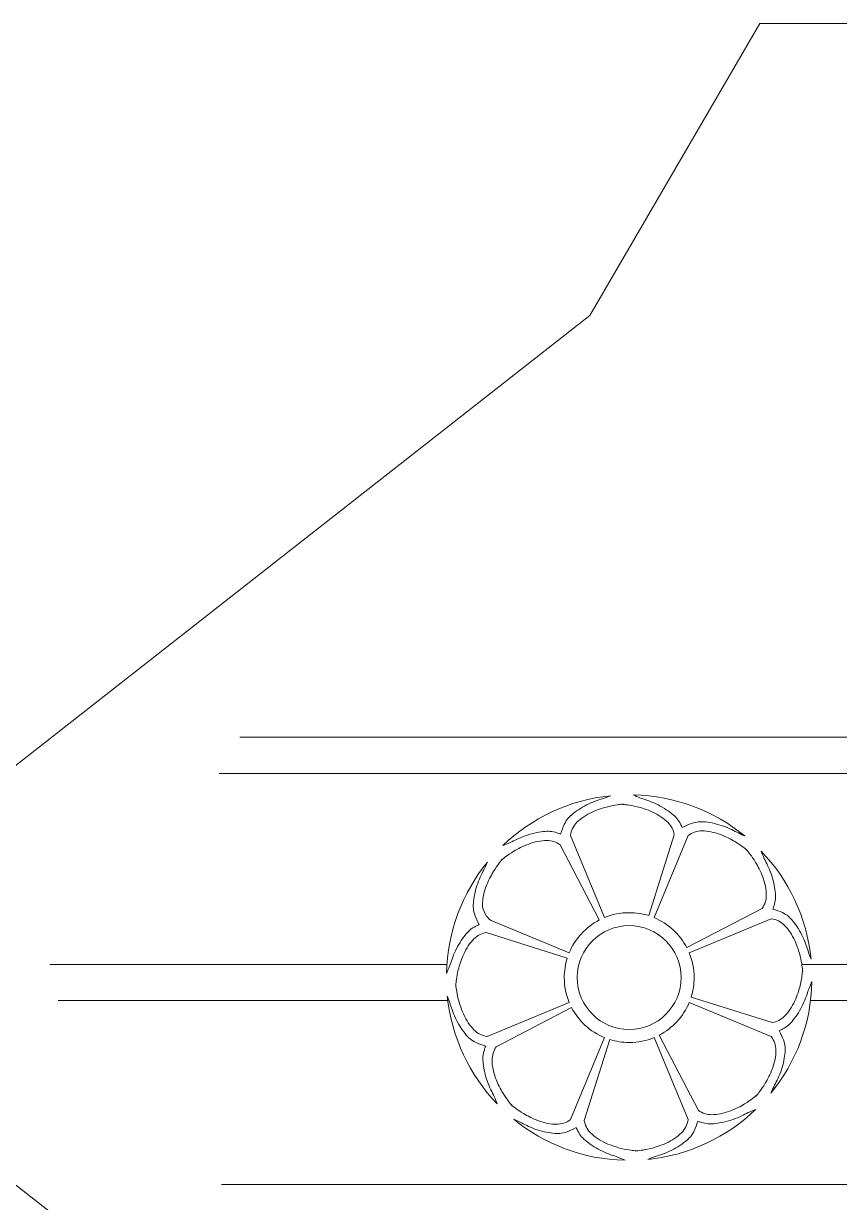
# Model space of a CAD drawing. Header units: centimetres. Extents: x -61 to 61, y -26 to 26.
# Drawn here: x 45.09 to 49.33, y -10.47 to -4.34 of the extents above; entities that cross this region are included whole.
import ezdxf

# ---------------------------------------------------------------- set-up
doc = ezdxf.new("R2010")
doc.units = ezdxf.units.CM
doc.header["$MEASUREMENT"] = 0
doc.layers.add('layer 1', color=7, linetype='Continuous')

msp = doc.modelspace()

# ---------------------------------------------------------------- linework, layer by layer
at = {"layer": 'layer 1', "lineweight": 9}
for points in [[(48.91344, -4.34062), (48.91344, -4.34062), (48.02911, -5.85833), (48.02911, -5.85833)], [(60.45502, -4.34062), (60.45502, -4.34062), (48.91344, -4.34062), (48.91344, -4.34062)], [(48.02911, -5.85833), (48.02911, -5.85833), (43.65152, -9.29001), (43.65152, -9.29001)], [(43.65152, -9.29001), (43.65152, -9.29001), (48.02911, -12.72169), (48.02911, -12.72169)]]:
    msp.add_open_spline(points, degree=3, dxfattribs=at)
at = {"layer": 'layer 1', "color": 177, "lineweight": 9}
for points in [[(46.21015, -8.05239), (46.21015, -8.05239), (50.58333, -8.05239), (50.58333, -8.05239)], [(46.10178, -8.24011), (46.10178, -8.24011), (50.58333, -8.24011), (50.58333, -8.24011)], [(46.66391, -9.23324), (46.66391, -9.23324), (45.22107, -9.23324), (45.22107, -9.23324)], [(46.66391, -9.23324), (46.66391, -9.23324), (47.28575, -9.23324), (47.28575, -9.23324)], [(49.13106, -9.23324), (49.13106, -9.23324), (50.58333, -9.23324), (50.58333, -9.23324)], [(46.63842, -9.42095), (46.63842, -9.42095), (45.26506, -9.42095), (45.26506, -9.42095)], [(46.63842, -9.42095), (46.63842, -9.42095), (47.29067, -9.42095), (47.29067, -9.42095)], [(49.17686, -9.42095), (49.17686, -9.42095), (50.58333, -9.42095), (50.58333, -9.42095)], [(46.11404, -10.37744), (46.11404, -10.37744), (50.58333, -10.37744), (50.58333, -10.37744)]]:
    msp.add_open_spline(points, degree=3, dxfattribs=at)
at = {"layer": 'layer 1', "color": 250, "lineweight": 9}
for points in [[(48.13764, -8.35636), (47.92084, -8.37813), (47.72552, -8.47276), (47.57654, -8.6154)], [(48.83441, -8.56536), (48.67567, -8.43578), (48.47425, -8.35648), (48.25449, -8.35178)], [(47.92774, -8.56331), (47.92774, -8.56331), (48.10451, -8.99006), (48.10451, -8.99006)], [(48.33526, -8.97998), (48.33526, -8.97998), (48.46802, -8.5589), (48.46802, -8.5589)], [(48.53971, -8.56331), (48.53971, -8.56331), (48.36295, -8.99006), (48.36295, -8.99006)], [(48.07782, -9.00253), (48.07782, -9.00253), (47.87394, -8.61089), (47.87394, -8.61089)], [(47.49701, -8.70149), (47.3675, -8.86018), (47.28825, -9.06152), (47.28353, -9.28119)], [(49.17944, -9.20602), (49.15769, -8.98913), (49.06301, -8.79374), (48.92031, -8.64472)], [(48.53322, -9.1461), (48.53322, -9.1461), (48.92485, -8.94222), (48.92485, -8.94222)], [(47.51614, -9.00477), (47.51614, -9.00477), (47.92177, -9.1728), (47.92177, -9.1728)], [(48.07782, -9.00253), (48.00782, -9.03904), (47.95221, -9.09939), (47.92177, -9.1728)], [(48.53322, -9.1461), (48.49671, -9.0761), (48.43635, -9.0205), (48.36295, -8.99006)], [(48.97244, -8.99603), (48.97244, -8.99603), (48.54569, -9.1728), (48.54569, -9.1728)], [(47.49068, -9.06772), (47.49068, -9.06772), (47.9117, -9.20047), (47.9117, -9.20047)], [(48.97038, -9.9027), (49.1, -9.74395), (49.17932, -9.5425), (49.18401, -9.3227)], [(47.28811, -9.3982), (47.30989, -9.61496), (47.40451, -9.81025), (47.54713, -9.95921)], [(47.49503, -9.608), (47.49503, -9.608), (47.92178, -9.43123), (47.92178, -9.43123)], [(48.38964, -9.6015), (48.45964, -9.56498), (48.51525, -9.50463), (48.54569, -9.43123)], [(48.97244, -9.60799), (48.97244, -9.60799), (48.54569, -9.43123), (48.54569, -9.43123)], [(48.55577, -9.40355), (48.55577, -9.40355), (48.97684, -9.5363), (48.97684, -9.5363)], [(47.93425, -9.45793), (47.93425, -9.45793), (47.54261, -9.66181), (47.54261, -9.66181)], [(47.93425, -9.45793), (47.97076, -9.52793), (48.03111, -9.58353), (48.10452, -9.61397)], [(47.92775, -10.04073), (47.92775, -10.04073), (48.10452, -9.61397), (48.10452, -9.61397)], [(48.1322, -9.62405), (48.1322, -9.62405), (47.99944, -10.04513), (47.99944, -10.04513)], [(48.53972, -10.04072), (48.53972, -10.04072), (48.36295, -9.61397), (48.36295, -9.61397)], [(48.38964, -9.6015), (48.38964, -9.6015), (48.59352, -9.99314), (48.59352, -9.99314)], [(48.32981, -10.24769), (48.54666, -10.22593), (48.74202, -10.13127), (48.89102, -9.9886)], [(47.63319, -10.03873), (47.7919, -10.16827), (47.99327, -10.24754), (48.21298, -10.25225)]]:
    msp.add_open_spline(points, degree=3, dxfattribs=at)
for points, knots in [([(47.87713, -8.55586), (47.8829, -8.5373), (47.88899, -8.51995), (47.89581, -8.50563), (47.89581, -8.50563), (47.90728, -8.48156), (47.92084, -8.466), (47.94252, -8.44872), (47.94252, -8.44872), (47.96421, -8.43143), (47.99399, -8.41241), (48.02344, -8.39855), (48.02344, -8.39855), (48.05288, -8.38469), (48.08199, -8.37598), (48.10312, -8.369), (48.10312, -8.369), (48.11763, -8.36421), (48.12838, -8.36022), (48.13764, -8.35636)], [0, 0, 0, 0, 0.1666667, 0.1666667, 0.1666667, 0.1666667, 0.3333333, 0.3333333, 0.3333333, 0.3333333, 0.5, 0.5, 0.5, 0.5, 0.6666667, 0.6666667, 0.6666667, 0.6666667, 1, 1, 1, 1]), ([(48.50918, -8.52225), (48.50648, -8.51576), (48.50368, -8.50959), (48.50075, -8.50388), (48.50075, -8.50388), (48.48928, -8.48155), (48.47571, -8.466), (48.45402, -8.44872), (48.45402, -8.44872), (48.43234, -8.43143), (48.40255, -8.41241), (48.3731, -8.39855), (48.3731, -8.39855), (48.34366, -8.38469), (48.31456, -8.37598), (48.29321, -8.36809), (48.29321, -8.36809), (48.27725, -8.3622), (48.26562, -8.35677), (48.25449, -8.35178)], [0, 0, 0, 0, 0.1666667, 0.1666667, 0.1666667, 0.1666667, 0.3333333, 0.3333333, 0.3333333, 0.3333333, 0.5, 0.5, 0.5, 0.5, 0.6666667, 0.6666667, 0.6666667, 0.6666667, 1, 1, 1, 1]), ([(47.92774, -8.56331), (47.93226, -8.53588), (47.94231, -8.51463), (47.96206, -8.49458), (47.96206, -8.49458), (47.98197, -8.47435), (48.01177, -8.45534), (48.04122, -8.44147), (48.04122, -8.44147), (48.07066, -8.42761), (48.09977, -8.4189), (48.12177, -8.4134), (48.12177, -8.4134), (48.14376, -8.4079), (48.15867, -8.40562), (48.17084, -8.40379), (48.17084, -8.40379), (48.18301, -8.40196), (48.19246, -8.4006), (48.2019, -8.39924)], [0, 0, 0, 0, 0.1666667, 0.1666667, 0.1666667, 0.1666667, 0.3333333, 0.3333333, 0.3333333, 0.3333333, 0.5, 0.5, 0.5, 0.5, 0.6666667, 0.6666667, 0.6666667, 0.6666667, 1, 1, 1, 1]), ([(48.46803, -8.55896), (48.46319, -8.5336), (48.45318, -8.51355), (48.43449, -8.49458), (48.43449, -8.49458), (48.41457, -8.47435), (48.38478, -8.45534), (48.35533, -8.44147), (48.35533, -8.44147), (48.32589, -8.42761), (48.29678, -8.4189), (48.27478, -8.4134), (48.27478, -8.4134), (48.25278, -8.4079), (48.23788, -8.40562), (48.22555, -8.40399), (48.22555, -8.40399), (48.21322, -8.40236), (48.20346, -8.40139), (48.19369, -8.40042)], [0, 0, 0, 0, 0.1666667, 0.1666667, 0.1666667, 0.1666667, 0.3333333, 0.3333333, 0.3333333, 0.3333333, 0.5, 0.5, 0.5, 0.5, 0.6666667, 0.6666667, 0.6666667, 0.6666667, 1, 1, 1, 1]), ([(48.50918, -8.52225), (48.5264, -8.51321), (48.54297, -8.50524), (48.55792, -8.49994), (48.55792, -8.49994), (48.58305, -8.49102), (48.60363, -8.48962), (48.63119, -8.49272), (48.63119, -8.49272), (48.65874, -8.49584), (48.69325, -8.50345), (48.72388, -8.51447), (48.72388, -8.51447), (48.7545, -8.52549), (48.78124, -8.53991), (48.80112, -8.54992), (48.80112, -8.54992), (48.81474, -8.55677), (48.82514, -8.56156), (48.83441, -8.56536)], [0, 0, 0, 0, 0.1666667, 0.1666667, 0.1666667, 0.1666667, 0.3333333, 0.3333333, 0.3333333, 0.3333333, 0.5, 0.5, 0.5, 0.5, 0.6666667, 0.6666667, 0.6666667, 0.6666667, 1, 1, 1, 1]), ([(47.87713, -8.55586), (47.87063, -8.55318), (47.86429, -8.5508), (47.85818, -8.54884), (47.85818, -8.54884), (47.83428, -8.54116), (47.81368, -8.53977), (47.78613, -8.54287), (47.78613, -8.54287), (47.75858, -8.54598), (47.72406, -8.5536), (47.69344, -8.56462), (47.69344, -8.56462), (47.66281, -8.57563), (47.63608, -8.59006), (47.6154, -8.59958), (47.6154, -8.59958), (47.59998, -8.60669), (47.58793, -8.61107), (47.57654, -8.6154)], [0, 0, 0, 0, 0.1666667, 0.1666667, 0.1666667, 0.1666667, 0.3333333, 0.3333333, 0.3333333, 0.3333333, 0.5, 0.5, 0.5, 0.5, 0.6666667, 0.6666667, 0.6666667, 0.6666667, 1, 1, 1, 1]), ([(48.53971, -8.56331), (48.5623, -8.5471), (48.58443, -8.53918), (48.61257, -8.53897), (48.61257, -8.53897), (48.64096, -8.53875), (48.67547, -8.54637), (48.7061, -8.55739), (48.7061, -8.55739), (48.73672, -8.56841), (48.76346, -8.58283), (48.78291, -8.5945), (48.78291, -8.5945), (48.80235, -8.60616), (48.8145, -8.61509), (48.8244, -8.6224), (48.8244, -8.6224), (48.8343, -8.62972), (48.84195, -8.63543), (48.84959, -8.64115)], [0, 0, 0, 0, 0.1666667, 0.1666667, 0.1666667, 0.1666667, 0.3333333, 0.3333333, 0.3333333, 0.3333333, 0.5, 0.5, 0.5, 0.5, 0.6666667, 0.6666667, 0.6666667, 0.6666667, 1, 1, 1, 1]), ([(47.87399, -8.61092), (47.85264, -8.59641), (47.83138, -8.58931), (47.80474, -8.58912), (47.80474, -8.58912), (47.77636, -8.5889), (47.74184, -8.59652), (47.71122, -8.60754), (47.71122, -8.60754), (47.68059, -8.61855), (47.65386, -8.63298), (47.63441, -8.64465), (47.63441, -8.64465), (47.61497, -8.65631), (47.60282, -8.66523), (47.59294, -8.6728), (47.59294, -8.6728), (47.58307, -8.68037), (47.57549, -8.68658), (47.5679, -8.6928)], [0, 0, 0, 0, 0.1666667, 0.1666667, 0.1666667, 0.1666667, 0.3333333, 0.3333333, 0.3333333, 0.3333333, 0.5, 0.5, 0.5, 0.5, 0.6666667, 0.6666667, 0.6666667, 0.6666667, 1, 1, 1, 1]), ([(48.92483, -8.94227), (48.93934, -8.92092), (48.94643, -8.89966), (48.94663, -8.87303), (48.94663, -8.87303), (48.94685, -8.84464), (48.93923, -8.81013), (48.92821, -8.7795), (48.92821, -8.7795), (48.91719, -8.74888), (48.90277, -8.72214), (48.8911, -8.70269), (48.8911, -8.70269), (48.87944, -8.68325), (48.87051, -8.6711), (48.86295, -8.66123), (48.86295, -8.66123), (48.85538, -8.65136), (48.84917, -8.64377), (48.84295, -8.63618)], [0, 0, 0, 0, 0.1666667, 0.1666667, 0.1666667, 0.1666667, 0.3333333, 0.3333333, 0.3333333, 0.3333333, 0.5, 0.5, 0.5, 0.5, 0.6666667, 0.6666667, 0.6666667, 0.6666667, 1, 1, 1, 1]), ([(47.45397, -9.02657), (47.44492, -9.00935), (47.43696, -8.99278), (47.43165, -8.97783), (47.43165, -8.97783), (47.42274, -8.9527), (47.42133, -8.93212), (47.42444, -8.90456), (47.42444, -8.90456), (47.42755, -8.87701), (47.43517, -8.8425), (47.44619, -8.81187), (47.44619, -8.81187), (47.4572, -8.78125), (47.47163, -8.75451), (47.48163, -8.73463), (47.48163, -8.73463), (47.48845, -8.72108), (47.49322, -8.71072), (47.49701, -8.70149)], [0, 0, 0, 0, 0.1666667, 0.1666667, 0.1666667, 0.1666667, 0.3333333, 0.3333333, 0.3333333, 0.3333333, 0.5, 0.5, 0.5, 0.5, 0.6666667, 0.6666667, 0.6666667, 0.6666667, 1, 1, 1, 1]), ([(47.51614, -9.00477), (47.49375, -8.99456), (47.47089, -8.95131), (47.47068, -8.92318), (47.47068, -8.92318), (47.47047, -8.8948), (47.47809, -8.86027), (47.48911, -8.82964), (47.48911, -8.82964), (47.50013, -8.79902), (47.51455, -8.77229), (47.52622, -8.75284), (47.52622, -8.75284), (47.53788, -8.7334), (47.54681, -8.72124), (47.55412, -8.71135), (47.55412, -8.71135), (47.56143, -8.70145), (47.56715, -8.6938), (47.57287, -8.68616)], [0, 0, 0, 0, 0.1666667, 0.1666667, 0.1666667, 0.1666667, 0.3333333, 0.3333333, 0.3333333, 0.3333333, 0.5, 0.5, 0.5, 0.5, 0.6666667, 0.6666667, 0.6666667, 0.6666667, 1, 1, 1, 1]), ([(48.97988, -8.94541), (48.98257, -8.93891), (48.98495, -8.93258), (48.98691, -8.92646), (48.98691, -8.92646), (48.99458, -8.90256), (48.99598, -8.88197), (48.99287, -8.85441), (48.99287, -8.85441), (48.98977, -8.82686), (48.98215, -8.79235), (48.97113, -8.76172), (48.97113, -8.76172), (48.96012, -8.7311), (48.94569, -8.70436), (48.93617, -8.68369), (48.93617, -8.68369), (48.92904, -8.66822), (48.92466, -8.65614), (48.92031, -8.64472)], [0, 0, 0, 0, 0.1666667, 0.1666667, 0.1666667, 0.1666667, 0.3333333, 0.3333333, 0.3333333, 0.3333333, 0.5, 0.5, 0.5, 0.5, 0.6666667, 0.6666667, 0.6666667, 0.6666667, 1, 1, 1, 1]), ([(48.97988, -8.94541), (48.99845, -8.95118), (49.0158, -8.95727), (49.03012, -8.9641), (49.03012, -8.9641), (49.05419, -8.97556), (49.06974, -8.98912), (49.08703, -9.01081), (49.08703, -9.01081), (49.10432, -9.03249), (49.12333, -9.06227), (49.1372, -9.09172), (49.1372, -9.09172), (49.15106, -9.12117), (49.15977, -9.15027), (49.16675, -9.1714), (49.16675, -9.1714), (49.17156, -9.18597), (49.17556, -9.19674), (49.17944, -9.20602)], [0, 0, 0, 0, 0.1666667, 0.1666667, 0.1666667, 0.1666667, 0.3333333, 0.3333333, 0.3333333, 0.3333333, 0.5, 0.5, 0.5, 0.5, 0.6666667, 0.6666667, 0.6666667, 0.6666667, 1, 1, 1, 1]), ([(48.33526, -8.97998), (48.30322, -8.96989), (48.26911, -8.96444), (48.23373, -8.96444), (48.23373, -8.96444), (48.18796, -8.96444), (48.14431, -8.97356), (48.10451, -8.99006)], [0, 0, 0, 0, 0.3333333, 0.3333333, 0.3333333, 0.3333333, 1, 1, 1, 1]), ([(48.97244, -8.99603), (48.99987, -9.00054), (49.02112, -9.01059), (49.04117, -9.03034), (49.04117, -9.03034), (49.06139, -9.05026), (49.08041, -9.08005), (49.09428, -9.1095), (49.09428, -9.1095), (49.10814, -9.13894), (49.11684, -9.16805), (49.12235, -9.19005), (49.12235, -9.19005), (49.12785, -9.21205), (49.13013, -9.22695), (49.13196, -9.23912), (49.13196, -9.23912), (49.13378, -9.25129), (49.13515, -9.26074), (49.13651, -9.27019)], [0, 0, 0, 0, 0.1666667, 0.1666667, 0.1666667, 0.1666667, 0.3333333, 0.3333333, 0.3333333, 0.3333333, 0.5, 0.5, 0.5, 0.5, 0.6666667, 0.6666667, 0.6666667, 0.6666667, 1, 1, 1, 1]), ([(47.45397, -9.02657), (47.44748, -9.02926), (47.44131, -9.03206), (47.4356, -9.035), (47.4356, -9.035), (47.41327, -9.04647), (47.39772, -9.06004), (47.38043, -9.08173), (47.38043, -9.08173), (47.36315, -9.10341), (47.34413, -9.1332), (47.33027, -9.16264), (47.33027, -9.16264), (47.3164, -9.19209), (47.3077, -9.22119), (47.29981, -9.24254), (47.29981, -9.24254), (47.29393, -9.25847), (47.28851, -9.27008), (47.28353, -9.28119)], [0, 0, 0, 0, 0.1666667, 0.1666667, 0.1666667, 0.1666667, 0.3333333, 0.3333333, 0.3333333, 0.3333333, 0.5, 0.5, 0.5, 0.5, 0.6666667, 0.6666667, 0.6666667, 0.6666667, 1, 1, 1, 1]), ([(47.49068, -9.06772), (47.46532, -9.07256), (47.44527, -9.08257), (47.4263, -9.10126), (47.4263, -9.10126), (47.40607, -9.12118), (47.38705, -9.15097), (47.37319, -9.18042), (47.37319, -9.18042), (47.35932, -9.20986), (47.35062, -9.23897), (47.34512, -9.26097), (47.34512, -9.26097), (47.33962, -9.28297), (47.33733, -9.29787), (47.3357, -9.3102), (47.3357, -9.3102), (47.33408, -9.32253), (47.3331, -9.33229), (47.33214, -9.34205)], [0, 0, 0, 0, 0.1666667, 0.1666667, 0.1666667, 0.1666667, 0.3333333, 0.3333333, 0.3333333, 0.3333333, 0.5, 0.5, 0.5, 0.5, 0.6666667, 0.6666667, 0.6666667, 0.6666667, 1, 1, 1, 1]), ([(48.50398, -9.30202), (48.50398, -9.15276), (48.38299, -9.03177), (48.23373, -9.03177), (48.23373, -9.03177), (48.08448, -9.03177), (47.96349, -9.15276), (47.96349, -9.30202), (47.96349, -9.30202), (47.96349, -9.45127), (48.08448, -9.57226), (48.23373, -9.57226), (48.23373, -9.57226), (48.38299, -9.57226), (48.50398, -9.45127), (48.50398, -9.30202)], [0, 0, 0, 0, 0.2, 0.2, 0.2, 0.2, 0.4, 0.4, 0.4, 0.4, 0.6, 0.6, 0.6, 0.6, 1, 1, 1, 1]), ([(48.55577, -9.40355), (48.56586, -9.3715), (48.5713, -9.33739), (48.5713, -9.30202), (48.5713, -9.30202), (48.5713, -9.25625), (48.56219, -9.2126), (48.54569, -9.17279)], [0, 0, 0, 0, 0.3333333, 0.3333333, 0.3333333, 0.3333333, 1, 1, 1, 1]), ([(47.9117, -9.20047), (47.90161, -9.23251), (47.89616, -9.26663), (47.89616, -9.30202), (47.89616, -9.30202), (47.89616, -9.34779), (47.90528, -9.39144), (47.92178, -9.43124)], [0, 0, 0, 0, 0.3333333, 0.3333333, 0.3333333, 0.3333333, 1, 1, 1, 1]), ([(48.97679, -9.53632), (49.00215, -9.53148), (49.0222, -9.52146), (49.04117, -9.50277), (49.04117, -9.50277), (49.06139, -9.48285), (49.08041, -9.45306), (49.09428, -9.42361), (49.09428, -9.42361), (49.10814, -9.39417), (49.11684, -9.36506), (49.12235, -9.34306), (49.12235, -9.34306), (49.12785, -9.32107), (49.13013, -9.30616), (49.13176, -9.29383), (49.13176, -9.29383), (49.13339, -9.2815), (49.13436, -9.27174), (49.13533, -9.26198)], [0, 0, 0, 0, 0.1666667, 0.1666667, 0.1666667, 0.1666667, 0.3333333, 0.3333333, 0.3333333, 0.3333333, 0.5, 0.5, 0.5, 0.5, 0.6666667, 0.6666667, 0.6666667, 0.6666667, 1, 1, 1, 1]), ([(47.49503, -9.608), (47.4676, -9.60349), (47.44634, -9.59344), (47.4263, -9.57369), (47.4263, -9.57369), (47.40607, -9.55377), (47.38705, -9.52398), (47.37319, -9.49453), (47.37319, -9.49453), (47.35932, -9.46509), (47.35062, -9.43598), (47.34512, -9.41398), (47.34512, -9.41398), (47.33962, -9.39199), (47.33733, -9.37708), (47.3355, -9.36491), (47.3355, -9.36491), (47.33368, -9.35274), (47.33231, -9.34329), (47.33095, -9.33384)], [0, 0, 0, 0, 0.1666667, 0.1666667, 0.1666667, 0.1666667, 0.3333333, 0.3333333, 0.3333333, 0.3333333, 0.5, 0.5, 0.5, 0.5, 0.6666667, 0.6666667, 0.6666667, 0.6666667, 1, 1, 1, 1]), ([(49.0135, -9.57747), (49.01999, -9.57477), (49.02616, -9.57197), (49.03187, -9.56903), (49.03187, -9.56903), (49.0542, -9.55756), (49.06974, -9.54399), (49.08703, -9.52231), (49.08703, -9.52231), (49.10432, -9.50063), (49.12333, -9.47084), (49.1372, -9.44139), (49.1372, -9.44139), (49.15106, -9.41195), (49.15977, -9.38284), (49.16765, -9.36149), (49.16765, -9.36149), (49.17356, -9.3455), (49.17901, -9.33386), (49.18401, -9.3227)], [0, 0, 0, 0, 0.1666667, 0.1666667, 0.1666667, 0.1666667, 0.3333333, 0.3333333, 0.3333333, 0.3333333, 0.5, 0.5, 0.5, 0.5, 0.6666667, 0.6666667, 0.6666667, 0.6666667, 1, 1, 1, 1]), ([(47.48758, -9.65862), (47.46901, -9.65285), (47.45167, -9.64676), (47.43734, -9.63994), (47.43734, -9.63994), (47.41327, -9.62848), (47.39772, -9.61491), (47.38043, -9.59323), (47.38043, -9.59323), (47.36315, -9.57155), (47.34413, -9.54176), (47.33027, -9.51231), (47.33027, -9.51231), (47.3164, -9.48287), (47.3077, -9.45376), (47.30071, -9.43263), (47.30071, -9.43263), (47.29594, -9.41816), (47.29197, -9.40743), (47.28811, -9.3982)], [0, 0, 0, 0, 0.1666667, 0.1666667, 0.1666667, 0.1666667, 0.3333333, 0.3333333, 0.3333333, 0.3333333, 0.5, 0.5, 0.5, 0.5, 0.6666667, 0.6666667, 0.6666667, 0.6666667, 1, 1, 1, 1]), ([(48.1322, -9.62405), (48.16425, -9.63414), (48.19836, -9.63959), (48.23373, -9.63959), (48.23373, -9.63959), (48.27951, -9.63959), (48.32315, -9.63047), (48.36295, -9.61397)], [0, 0, 0, 0, 0.3333333, 0.3333333, 0.3333333, 0.3333333, 1, 1, 1, 1]), ([(48.97244, -9.60799), (48.98865, -9.63058), (48.99657, -9.65272), (48.99678, -9.68086), (48.99678, -9.68086), (48.997, -9.70924), (48.98938, -9.74376), (48.97836, -9.77438), (48.97836, -9.77438), (48.96734, -9.80501), (48.95292, -9.83174), (48.94125, -9.85119), (48.94125, -9.85119), (48.92958, -9.87063), (48.92066, -9.88279), (48.91335, -9.89269), (48.91335, -9.89269), (48.90603, -9.90258), (48.90032, -9.91023), (48.8946, -9.91787)], [0, 0, 0, 0, 0.1666667, 0.1666667, 0.1666667, 0.1666667, 0.3333333, 0.3333333, 0.3333333, 0.3333333, 0.5, 0.5, 0.5, 0.5, 0.6666667, 0.6666667, 0.6666667, 0.6666667, 1, 1, 1, 1]), ([(49.0135, -9.57747), (49.02254, -9.59468), (49.03051, -9.61125), (49.03581, -9.6262), (49.03581, -9.6262), (49.04472, -9.65133), (49.04613, -9.67191), (49.04302, -9.69948), (49.04302, -9.69948), (49.03991, -9.72703), (49.0323, -9.76154), (49.02128, -9.79216), (49.02128, -9.79216), (49.01026, -9.82279), (48.99584, -9.84952), (48.98583, -9.8694), (48.98583, -9.8694), (48.97897, -9.88303), (48.97418, -9.89343), (48.97038, -9.9027)], [0, 0, 0, 0, 0.1666667, 0.1666667, 0.1666667, 0.1666667, 0.3333333, 0.3333333, 0.3333333, 0.3333333, 0.5, 0.5, 0.5, 0.5, 0.6666667, 0.6666667, 0.6666667, 0.6666667, 1, 1, 1, 1]), ([(47.48758, -9.65862), (47.48491, -9.66512), (47.48252, -9.67146), (47.48056, -9.67757), (47.48056, -9.67757), (47.47289, -9.70148), (47.47148, -9.72206), (47.47459, -9.74962), (47.47459, -9.74962), (47.4777, -9.77717), (47.48532, -9.81169), (47.49634, -9.84231), (47.49634, -9.84231), (47.50735, -9.87294), (47.52178, -9.89967), (47.5313, -9.92035), (47.5313, -9.92035), (47.5384, -9.93577), (47.54278, -9.94783), (47.54712, -9.95921)], [0, 0, 0, 0, 0.1666667, 0.1666667, 0.1666667, 0.1666667, 0.3333333, 0.3333333, 0.3333333, 0.3333333, 0.5, 0.5, 0.5, 0.5, 0.6666667, 0.6666667, 0.6666667, 0.6666667, 1, 1, 1, 1]), ([(47.54264, -9.66176), (47.52813, -9.68311), (47.52103, -9.70437), (47.52083, -9.731), (47.52083, -9.731), (47.52062, -9.75939), (47.52824, -9.79391), (47.53926, -9.82453), (47.53926, -9.82453), (47.55027, -9.85515), (47.5647, -9.88189), (47.57636, -9.90134), (47.57636, -9.90134), (47.58803, -9.92078), (47.59695, -9.93293), (47.60452, -9.94281), (47.60452, -9.94281), (47.61209, -9.95268), (47.6183, -9.96026), (47.62452, -9.96785)], [0, 0, 0, 0, 0.1666667, 0.1666667, 0.1666667, 0.1666667, 0.3333333, 0.3333333, 0.3333333, 0.3333333, 0.5, 0.5, 0.5, 0.5, 0.6666667, 0.6666667, 0.6666667, 0.6666667, 1, 1, 1, 1]), ([(48.59348, -9.99311), (48.61483, -10.00762), (48.63609, -10.01472), (48.66272, -10.01492), (48.66272, -10.01492), (48.69111, -10.01513), (48.72562, -10.00751), (48.75625, -9.99649), (48.75625, -9.99649), (48.78687, -9.98548), (48.81361, -9.97105), (48.83305, -9.95939), (48.83305, -9.95939), (48.8525, -9.94772), (48.86465, -9.9388), (48.87452, -9.93123), (48.87452, -9.93123), (48.88439, -9.92366), (48.89198, -9.91745), (48.89957, -9.91123)], [0, 0, 0, 0, 0.1666667, 0.1666667, 0.1666667, 0.1666667, 0.3333333, 0.3333333, 0.3333333, 0.3333333, 0.5, 0.5, 0.5, 0.5, 0.6666667, 0.6666667, 0.6666667, 0.6666667, 1, 1, 1, 1]), ([(47.92776, -10.04073), (47.90517, -10.05693), (47.88303, -10.06485), (47.85489, -10.06506), (47.85489, -10.06506), (47.82651, -10.06528), (47.79199, -10.05766), (47.76136, -10.04664), (47.76136, -10.04664), (47.73074, -10.03563), (47.70401, -10.0212), (47.68456, -10.00953), (47.68456, -10.00953), (47.66512, -9.99787), (47.65296, -9.98895), (47.64306, -9.98163), (47.64306, -9.98163), (47.63317, -9.97431), (47.62552, -9.9686), (47.61788, -9.96288)], [0, 0, 0, 0, 0.1666667, 0.1666667, 0.1666667, 0.1666667, 0.3333333, 0.3333333, 0.3333333, 0.3333333, 0.5, 0.5, 0.5, 0.5, 0.6666667, 0.6666667, 0.6666667, 0.6666667, 1, 1, 1, 1]), ([(48.59034, -10.04817), (48.59683, -10.05085), (48.60317, -10.05323), (48.60929, -10.05519), (48.60929, -10.05519), (48.63319, -10.06287), (48.65378, -10.06427), (48.68134, -10.06116), (48.68134, -10.06116), (48.70889, -10.05805), (48.7434, -10.05043), (48.77403, -10.03941), (48.77403, -10.03941), (48.80465, -10.0284), (48.83139, -10.01397), (48.85206, -10.00445), (48.85206, -10.00445), (48.86753, -9.99733), (48.87961, -9.99295), (48.89102, -9.9886)], [0, 0, 0, 0, 0.1666667, 0.1666667, 0.1666667, 0.1666667, 0.3333333, 0.3333333, 0.3333333, 0.3333333, 0.5, 0.5, 0.5, 0.5, 0.6666667, 0.6666667, 0.6666667, 0.6666667, 1, 1, 1, 1]), ([(47.95828, -10.08178), (47.94107, -10.09082), (47.9245, -10.09879), (47.90955, -10.1041), (47.90955, -10.1041), (47.88442, -10.11301), (47.86383, -10.11442), (47.83628, -10.1113), (47.83628, -10.1113), (47.80872, -10.1082), (47.77421, -10.10058), (47.74359, -10.08956), (47.74359, -10.08956), (47.71296, -10.07855), (47.68623, -10.06412), (47.66635, -10.05412), (47.66635, -10.05412), (47.65279, -10.04729), (47.64242, -10.04252), (47.63319, -10.03873)], [0, 0, 0, 0, 0.1666667, 0.1666667, 0.1666667, 0.1666667, 0.3333333, 0.3333333, 0.3333333, 0.3333333, 0.5, 0.5, 0.5, 0.5, 0.6666667, 0.6666667, 0.6666667, 0.6666667, 1, 1, 1, 1]), ([(47.99943, -10.04507), (48.00427, -10.07043), (48.01429, -10.09048), (48.03298, -10.10945), (48.03298, -10.10945), (48.05289, -10.12968), (48.08269, -10.1487), (48.11214, -10.16256), (48.11214, -10.16256), (48.14158, -10.17642), (48.17069, -10.18513), (48.19269, -10.19063), (48.19269, -10.19063), (48.21468, -10.19613), (48.22959, -10.19842), (48.24192, -10.20005), (48.24192, -10.20005), (48.25425, -10.20167), (48.26401, -10.20264), (48.27377, -10.20361)], [0, 0, 0, 0, 0.1666667, 0.1666667, 0.1666667, 0.1666667, 0.3333333, 0.3333333, 0.3333333, 0.3333333, 0.5, 0.5, 0.5, 0.5, 0.6666667, 0.6666667, 0.6666667, 0.6666667, 1, 1, 1, 1]), ([(48.53972, -10.04072), (48.53521, -10.06815), (48.52516, -10.08941), (48.50541, -10.10945), (48.50541, -10.10945), (48.48549, -10.12968), (48.4557, -10.1487), (48.42625, -10.16256), (48.42625, -10.16256), (48.39681, -10.17642), (48.3677, -10.18513), (48.3457, -10.19063), (48.3457, -10.19063), (48.3237, -10.19613), (48.3088, -10.19842), (48.29662, -10.20024), (48.29662, -10.20024), (48.28445, -10.20207), (48.27501, -10.20343), (48.26556, -10.2048)], [0, 0, 0, 0, 0.1666667, 0.1666667, 0.1666667, 0.1666667, 0.3333333, 0.3333333, 0.3333333, 0.3333333, 0.5, 0.5, 0.5, 0.5, 0.6666667, 0.6666667, 0.6666667, 0.6666667, 1, 1, 1, 1]), ([(48.59034, -10.04817), (48.58457, -10.06673), (48.57848, -10.08408), (48.57165, -10.09841), (48.57165, -10.09841), (48.56019, -10.12248), (48.54663, -10.13803), (48.52494, -10.15532), (48.52494, -10.15532), (48.50326, -10.1726), (48.47348, -10.19162), (48.44402, -10.20548), (48.44402, -10.20548), (48.41458, -10.21935), (48.38548, -10.22805), (48.36435, -10.23503), (48.36435, -10.23503), (48.34982, -10.23983), (48.33907, -10.24382), (48.32981, -10.24769)], [0, 0, 0, 0, 0.1666667, 0.1666667, 0.1666667, 0.1666667, 0.3333333, 0.3333333, 0.3333333, 0.3333333, 0.5, 0.5, 0.5, 0.5, 0.6666667, 0.6666667, 0.6666667, 0.6666667, 1, 1, 1, 1]), ([(47.95828, -10.08178), (47.96098, -10.08827), (47.96378, -10.09444), (47.96672, -10.10015), (47.96672, -10.10015), (47.97819, -10.12248), (47.99176, -10.13803), (48.01344, -10.15532), (48.01344, -10.15532), (48.03512, -10.1726), (48.06491, -10.19162), (48.09436, -10.20548), (48.09436, -10.20548), (48.1238, -10.21935), (48.15291, -10.22805), (48.17426, -10.23594), (48.17426, -10.23594), (48.19021, -10.24183), (48.20184, -10.24727), (48.21298, -10.25225)], [0, 0, 0, 0, 0.1666667, 0.1666667, 0.1666667, 0.1666667, 0.3333333, 0.3333333, 0.3333333, 0.3333333, 0.5, 0.5, 0.5, 0.5, 0.6666667, 0.6666667, 0.6666667, 0.6666667, 1, 1, 1, 1])]:
    msp.add_open_spline(points, degree=3, knots=knots, dxfattribs=at)

doc.saveas('drawing.dxf')
